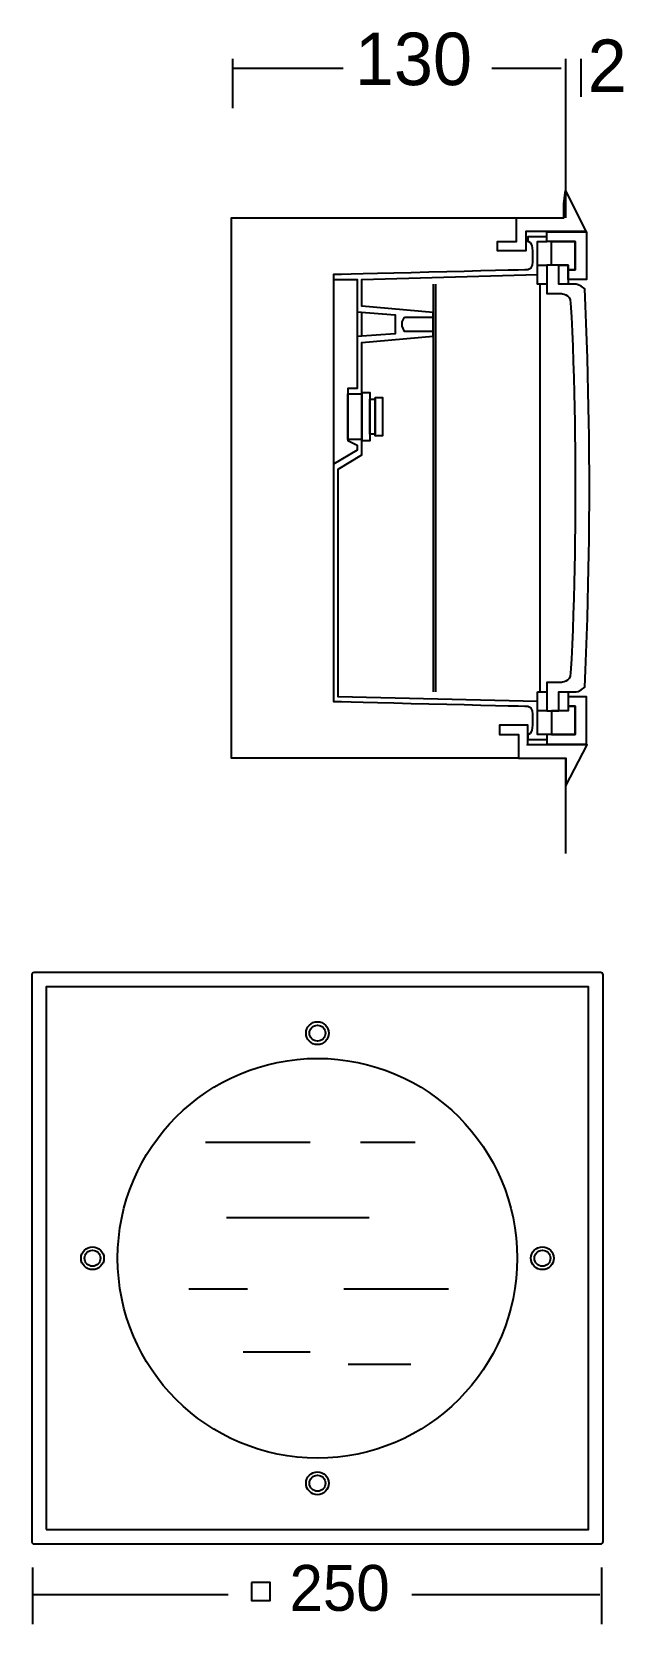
# Model space of a CAD drawing. Extents: x 30 to 127, y 17 to 279.
import ezdxf

# ---------------------------------------------------------------- set-up
doc = ezdxf.new("R2010")
doc.units = 0
doc.layers.add('LIVELLO_1', color=160, linetype='Continuous')
doc.styles.add('STD', font='txt')

# ---------------------------------------------------------------- blocks, each defined once
blk = doc.blocks.new('AI9-BLK1')
at = {"layer": 'LIVELLO_1', "color": 7}
for p, q in [((-15.58, 118.08), (-15.58, 126.18)), ((39.2, 119.94), (39.2, 126.18)), ((41.73, 119.94), (41.73, 126.18)), ((-15.58, 124.62), (2.57, 124.62)), ((27.05, 124.62), (38.42, 124.62)), ((39.2, 100.04), (39.2, 121.75)), ((0.99, 90.69), (0.99, 57.94)), ((17.37, 89.13), (17.37, 22.07)), ((17.76, 89.13), (17.76, 22.07)), ((34.91, 89.13), (34.91, 22.07)), ((4.89, 86.01), (4.89, 78.99)), ((5.67, 80.55), (5.67, 84.45)), ((39.2, -4.52), (39.2, 11.16)), ((44.95, -24.07), (-48.25, -24.07)), ((45.33, -117.65), (45.33, -24.44)), ((-20.07, -51.94), (-2.83, -51.94)), ((5.45, -51.94), (14.41, -51.94)), ((-16.62, -64.35), (6.83, -64.35)), ((-22.83, -76.07), (-13.17, -76.07)), ((2.69, -76.07), (19.93, -76.07)), ((-13.86, -86.42), (-2.83, -86.42)), ((3.38, -88.49), (13.72, -88.49)), ((-48.25, -118.02), (44.95, -118.02)), ((-48.48, -131.22), (-48.48, -121.88)), ((45.15, -131.22), (45.15, -121.88)), ((-16.36, -126.42), (-48.3, -126.42)), ((44.82, -126.42), (13.87, -126.42))]:
    blk.add_line(p, q, dxfattribs=at)
for points in [[(39.13, 104.51), (42.48, 97.8), (32.65, 97.8), (32.63, 97.7), (32.63, 94.59), (27.95, 94.59), (27.95, 96.14), (31.07, 96.14), (31.07, 100.04), (38.87, 100.04), (38.87, 102.38)], [(36.08, 97.7), (42.63, 97.7), (42.63, 91.47), (42.63, 89.91), (39.59, 89.91), (39.59, 91.47), (40.76, 91.47), (40.76, 96.14), (36.08, 96.14)], [(36.86, 96.14), (40.76, 96.14), (40.76, 91.47), (39.59, 91.47), (39.59, 92.25), (36.86, 92.26)], [(34.52, 92.25), (36.08, 92.25), (36.08, 89.13), (34.52, 89.13)], [(38.03, 92.25), (39.59, 92.25), (39.59, 89.13), (38.03, 89.13)], [(12.69, 83.67), (17.37, 83.67), (17.37, 81.33), (12.69, 81.33), (12.3, 82.22), (12.3, 82.91)], [(3.37, 71.08), (5.64, 71.08), (5.64, 63.58), (3.37, 63.58)], [(5.64, 71.29), (6.94, 71.29), (6.94, 63.38), (5.64, 63.38)], [(6.94, 70.19), (7.83, 70.19), (7.83, 64.48), (6.94, 64.48)], [(7.83, 70.48), (9.07, 70.48), (9.07, 64.19), (7.83, 64.19)], [(34.52, 22.07), (36.08, 22.07), (36.08, 18.95), (34.52, 18.95)], [(36.08, 13.5), (42.63, 13.5), (42.63, 19.73), (42.63, 21.29), (39.59, 21.29), (39.59, 19.73), (40.76, 19.73), (40.76, 15.06), (36.08, 15.06)], [(38.03, 22.07), (39.59, 22.07), (39.59, 18.95), (38.03, 18.95)], [(36.86, 15.06), (40.76, 15.06), (40.76, 19.73), (39.59, 19.73), (39.59, 18.95), (36.86, 18.94)], [(39.23, 6.65), (42.72, 13.35), (32.86, 13.35), (32.96, 13.5), (32.96, 16.61), (28.28, 16.61), (28.28, 15.06), (31.4, 15.06), (31.4, 11.16), (39.2, 11.16), (39.2, 8.82)], [(-12.49, -124.39), (-12.49, -127.31), (-9.44, -127.31), (-9.44, -124.39)]]:
    blk.add_lwpolyline(points, close=True, dxfattribs=at)
for points in [[(31.4, 11.16), (-15.81, 11.16), (-15.81, 100.04), (31.4, 100.04)], [(36.08, 15.06), (34.52, 15.06), (34.52, 20.51), (1.77, 21.29), (1.77, 58.72), (5.67, 61.06), (5.67, 79.54), (17.37, 80.55), (17.37, 84.45), (5.67, 85.52), (5.67, 89.91), (34.52, 90.69), (34.52, 96.14), (36.08, 96.14)], [(-46.25, -115.65), (42.96, -115.65), (42.96, -26.44), (-46.25, -26.44), (-46.25, -115.65)]]:
    blk.add_lwpolyline(points, dxfattribs=at)
for centre, radius in [((-1.65, -34.04), 1.88), ((-1.65, -34.04), 1.31), ((-1.65, -71.05), 32.86), ((-38.65, -71.05), 1.88), ((-38.65, -71.05), 1.31), ((35.35, -71.05), 1.88), ((35.35, -71.05), 1.32), ((-1.65, -108.05), 1.88), ((-1.65, -108.05), 1.31)]:
    blk.add_circle(centre, radius, dxfattribs=at)
for points, knots in [([(36.08, 96.93), (36.08, 96.93), (32.96, 96.93), (32.96, 96.93), (32.96, 96.93), (32.96, 96.14), (32.96, 96.14), (32.96, 96.14), (33.74, 96.14), (33.74, 94.59), (33.74, 94.59), (33.74, 93.03), (33.74, 93.03), (33.74, 93.03), (33.74, 91.47), (32.96, 91.47), (32.18, 91.47), (0.99, 90.69), (0.99, 90.69), (0.99, 90.69), (0.99, 89.91), (0.99, 89.91), (0.99, 89.91), (4.89, 89.91), (4.89, 89.91), (4.89, 89.91), (4.89, 84.56), (4.89, 84.56), (4.89, 84.56), (11.13, 84.06), (11.13, 84.06), (11.13, 84.06), (11.13, 80.94), (11.13, 80.94), (11.13, 80.94), (4.89, 80.51), (4.89, 80.51), (4.89, 80.51), (4.89, 71.97), (4.89, 71.97), (4.89, 71.97), (3.33, 71.97), (3.33, 71.97), (3.33, 71.97), (3.33, 63.4), (3.33, 63.4), (3.33, 63.4), (4.89, 62.62), (4.89, 62.62), (4.89, 62.62), (4.89, 61.84), (4.89, 61.84), (4.89, 61.84), (0.99, 59.5), (0.99, 59.5), (0.99, 59.5), (0.99, 20.51), (0.99, 20.51), (0.99, 20.51), (32.18, 19.73), (32.96, 19.73), (33.74, 19.73), (33.74, 18.17), (33.74, 18.17), (33.74, 18.17), (33.74, 16.61), (33.74, 16.61), (33.74, 15.06), (32.96, 15.06), (32.96, 15.06), (32.96, 15.06), (32.96, 14.27), (32.96, 14.27), (32.96, 14.27), (36.08, 14.27), (36.08, 14.27)], [0, 0, 0, 0, 1, 1, 1, 2, 2, 2, 3, 3, 3, 4, 4, 4, 5, 5, 5, 6, 6, 6, 7, 7, 7, 8, 8, 8, 9, 9, 9, 10, 10, 10, 11, 11, 11, 12, 12, 12, 13, 13, 13, 14, 14, 14, 15, 15, 15, 16, 16, 16, 17, 17, 17, 18, 18, 18, 19, 19, 19, 20, 20, 20, 21, 21, 21, 22, 22, 22, 23, 23, 23, 24, 24, 24, 25, 25, 25, 25]), ([(40.76, 55.6), (40.76, 55.6), (40.76, 74.31), (39.98, 86.01), (39.98, 87.57), (38.42, 87.57), (38.42, 87.57), (38.42, 87.57), (36.08, 87.57), (36.08, 87.57), (36.08, 87.57), (36.08, 92.25), (36.08, 92.25), (36.08, 92.25), (38.03, 92.25), (38.03, 92.25), (38.03, 92.25), (38.03, 89.13), (38.03, 89.13), (38.03, 89.13), (40.76, 89.13), (40.76, 89.13), (40.76, 89.13), (41.53, 89.13), (42.32, 88.35), (43.09, 73.53), (43.09, 55.6), (43.09, 55.6), (43.09, 55.6), (43.09, 37.67), (42.32, 22.85), (41.53, 22.07), (40.76, 22.07), (40.76, 22.07), (40.76, 22.07), (38.03, 22.07), (38.03, 22.07), (38.03, 22.07), (38.03, 18.95), (38.03, 18.95), (38.03, 18.95), (36.08, 18.95), (36.08, 18.95), (36.08, 18.95), (36.08, 23.63), (36.08, 23.63), (36.08, 23.63), (38.42, 23.63), (38.42, 23.63), (38.42, 23.63), (39.98, 23.63), (39.98, 25.19), (40.76, 36.89), (40.76, 55.6), (40.76, 55.6)], [0, 0, 0, 0, 1, 1, 1, 2, 2, 2, 3, 3, 3, 4, 4, 4, 5, 5, 5, 6, 6, 6, 7, 7, 7, 8, 8, 8, 9, 9, 9, 10, 10, 10, 11, 11, 11, 12, 12, 12, 13, 13, 13, 14, 14, 14, 15, 15, 15, 16, 16, 16, 17, 17, 17, 18, 18, 18, 18]), ([(-48.63, -24.44), (-48.63, -24.44), (-48.63, -117.65), (-48.63, -117.65), (-48.63, -117.85), (-48.46, -118.02), (-48.25, -118.02)], [0, 0, 0, 0, 1, 1, 1, 2, 2, 2, 2])]:
    blk.add_open_spline(points, degree=3, knots=knots, dxfattribs=at)
for points in [[(-48.25, -24.07), (-48.46, -24.07), (-48.63, -24.24), (-48.63, -24.44)], [(45.33, -24.44), (45.33, -24.24), (45.16, -24.07), (44.95, -24.07)], [(44.95, -118.02), (45.16, -118.02), (45.33, -117.85), (45.33, -117.65)]]:
    blk.add_open_spline(points, degree=3, dxfattribs=at)
at = {"layer": 'LIVELLO_1', "color": 7, "attachment_point": 1, "style": 'STD'}
for s, insert, char_height in [('\\fMyriad Pro|b0|i0;\\H8.6313;\\C7;130', (4.51, 130.48), 8.6313), ('\\fMyriad Pro|b0|i0;\\H8.6313;\\C7;2', (42.8, 129.35), 8.6313), ('\\fMyriad Roman|b0|i0;\\H7.5404;\\W0.98;\\C7;250', (-6.25, -121.49), 7.5404)]:
    blk.add_mtext(s, dxfattribs=dict(at, insert=insert, char_height=char_height))

msp = doc.modelspace()

# ---------------------------------------------------------------- block references
at = {"layer": 'LIVELLO_1', "color": 7}
msp.add_blockref('AI9-BLK1', (78.724308, 148.641918), dxfattribs=at)

doc.saveas('drawing.dxf')
